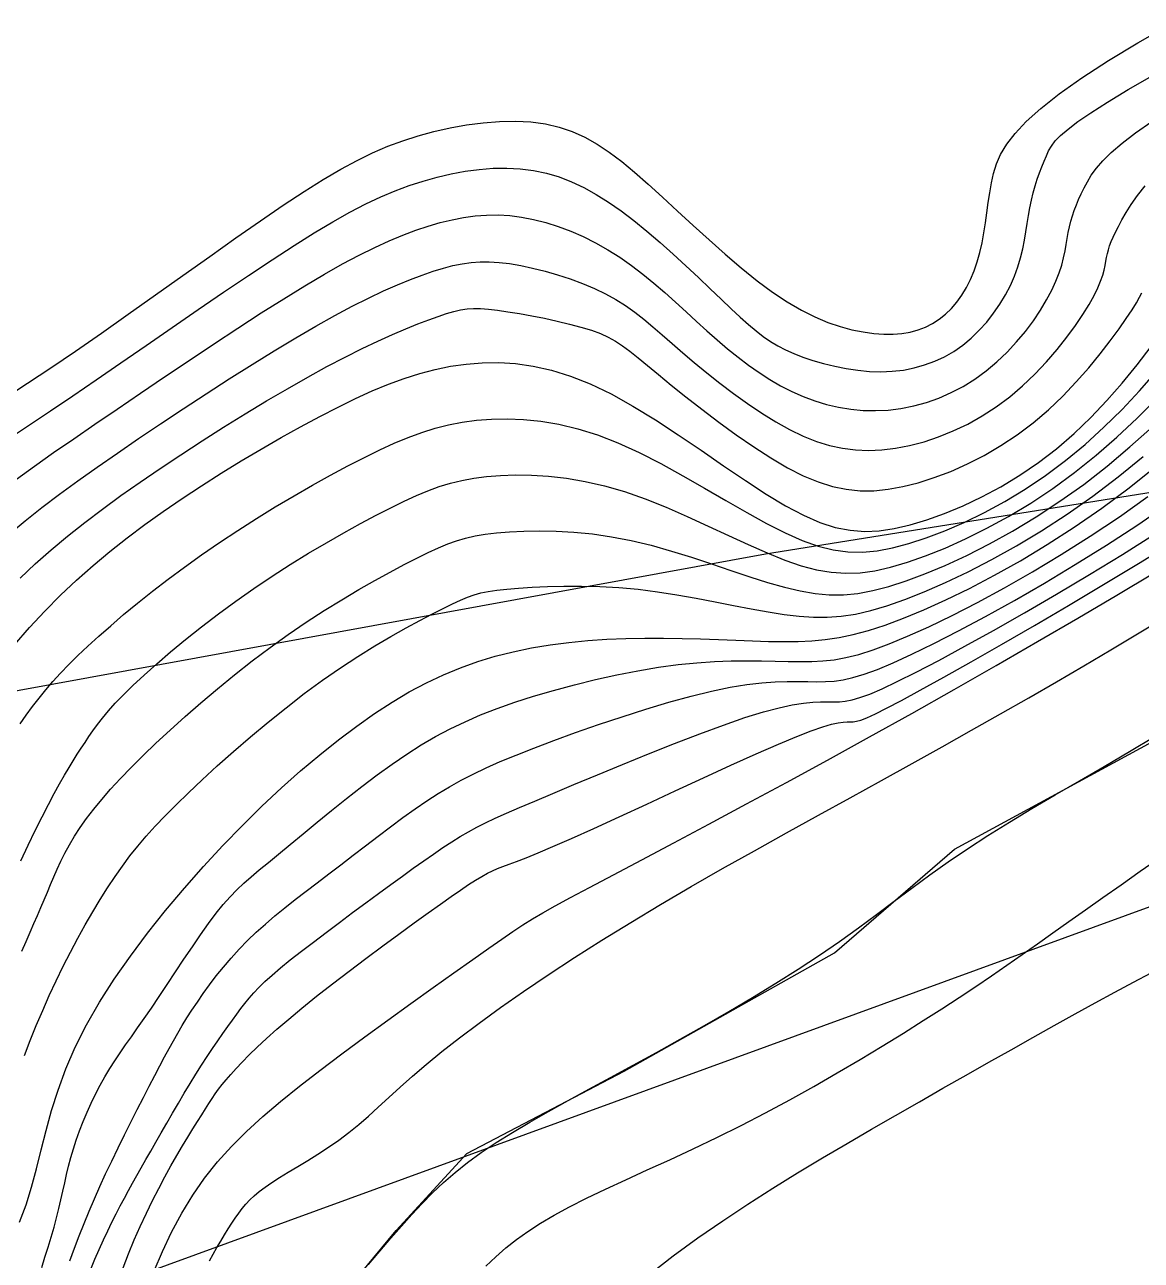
# Model space of a CAD drawing. Header units: metres. Extents: x 241192 to 243928, y 277833 to 281309.
# Drawn here: x 243701.95 to 243729.52, y 281206.99 to 281237.49 of the extents above; entities that cross this region are included whole.
import ezdxf

# ---------------------------------------------------------------- set-up
doc = ezdxf.new("R2010")
doc.units = ezdxf.units.M
for name, color, linetype in [('TERRAIN_BOUNDARY', 6, 'Continuous'), ('TERRAIN_CONTOUR_1M', 3, 'Continuous'), ('TERRAIN_CONTOUR_5M_SUPPLEMENT', 4, 'Continuous')]:
    doc.layers.add(name, color=color, linetype=linetype)

msp = doc.modelspace()

# ---------------------------------------------------------------- linework, layer by layer
at = {"layer": 'TERRAIN_BOUNDARY'}
msp.add_polyline3d([(243803.506, 281210.522, 0), (243786.265, 281220.863, 0), (243786.501, 281227.161, 0), (243776.356, 281228.39, 0), (243766.605, 281227.575, 0), (243762.095, 281225.817, 0), (243752.009, 281225.627, 0), (243745.421, 281222.791, 0), (243737.295, 281221.867, 0), (243730.231, 281226.018, 0), (243720.239, 281224.425, 0), (243694.771, 281219.777, 0), (243676.151, 281213.339, 0), (243667.336, 281210.203, 0), (243634.22, 281202.514, 0), (243606.489, 281195.27, 0), (243594.248, 281193.958, 0), (243583.689, 281188.269, 0), (243579.782, 281189.576, 0), (243568.34, 281189.293, 0), (243546.752, 281188.108, 0), (243534.671, 281185.651, 0)], dxfattribs=at)
at = {"layer": 'TERRAIN_CONTOUR_1M'}
for points in [[(243788.18, 281237.021, 17), (243595.401, 281166.753, 17)], [(243701.576, 281227.286, 1), (243702.065, 281227.616, 1), (243702.584, 281227.965, 1), (243703.133, 281228.334, 1), (243703.713, 281228.727, 1), (243704.321, 281229.143, 1), (243704.95, 281229.577, 1), (243705.589, 281230.018, 1), (243706.229, 281230.459, 1), (243706.86, 281230.891, 1), (243707.472, 281231.305, 1), (243708.056, 281231.693, 1), (243708.601, 281232.047, 1), (243709.1, 281232.358, 1), (243709.558, 281232.63, 1), (243709.98, 281232.866, 1), (243710.374, 281233.07, 1), (243710.745, 281233.245, 1), (243711.099, 281233.395, 1), (243711.445, 281233.523, 1), (243711.787, 281233.635, 1), (243712.132, 281233.731, 1), (243712.478, 281233.813, 1), (243712.825, 281233.877, 1), (243713.17, 281233.923, 1), (243713.514, 281233.95, 1), (243713.853, 281233.955, 1), (243714.187, 281233.937, 1), (243714.513, 281233.895, 1), (243714.832, 281233.827, 1), (243715.145, 281233.734, 1), (243715.453, 281233.615, 1), (243715.758, 281233.472, 1), (243716.063, 281233.304, 1), (243716.369, 281233.112, 1), (243716.679, 281232.896, 1), (243716.994, 281232.656, 1), (243717.315, 281232.395, 1), (243717.639, 281232.117, 1), (243717.961, 281231.829, 1), (243718.277, 281231.538, 1), (243718.584, 281231.25, 1), (243718.875, 281230.973, 1), (243719.148, 281230.714, 1), (243719.398, 281230.477, 1), (243719.621, 281230.27, 1), (243719.823, 281230.09, 1), (243720.011, 281229.933, 1), (243720.189, 281229.796, 1), (243720.365, 281229.676, 1), (243720.545, 281229.568, 1), (243720.735, 281229.47, 1), (243720.941, 281229.379, 1), (243721.168, 281229.29, 1), (243721.415, 281229.206, 1), (243721.677, 281229.13, 1), (243721.951, 281229.062, 1), (243722.233, 281229.006, 1), (243722.52, 281228.963, 1), (243722.809, 281228.936, 1), (243723.094, 281228.927, 1), (243723.374, 281228.938, 1), (243723.647, 281228.969, 1), (243723.913, 281229.021, 1), (243724.172, 281229.093, 1), (243724.421, 281229.185, 1), (243724.662, 281229.297, 1), (243724.893, 281229.43, 1), (243725.113, 281229.584, 1), (243725.323, 281229.758, 1), (243725.521, 281229.949, 1), (243725.706, 281230.154, 1), (243725.876, 281230.371, 1), (243726.031, 281230.596, 1), (243726.17, 281230.826, 1), (243726.291, 281231.058, 1), (243726.393, 281231.289, 1), (243726.477, 281231.517, 1), (243726.543, 281231.74, 1), (243726.596, 281231.958, 1), (243726.639, 281232.172, 1), (243726.675, 281232.381, 1), (243726.706, 281232.584, 1), (243726.738, 281232.782, 1), (243726.772, 281232.975, 1), (243726.811, 281233.161, 1), (243726.855, 281233.341, 1), (243726.903, 281233.515, 1), (243726.955, 281233.681, 1), (243727.009, 281233.838, 1), (243727.065, 281233.988, 1), (243727.121, 281234.128, 1), (243727.178, 281234.258, 1), (243727.235, 281234.38, 1), (243727.305, 281234.499, 1), (243727.399, 281234.623, 1), (243727.531, 281234.76, 1), (243727.714, 281234.916, 1), (243727.959, 281235.1, 1), (243728.281, 281235.32, 1), (243728.691, 281235.581, 1), (243729.198, 281235.89, 1), (243729.79, 281236.235, 1)], [(243701.742, 281226.276, 2), (243702.188, 281226.597, 2), (243702.66, 281226.929, 2), (243703.158, 281227.273, 2), (243703.682, 281227.631, 2), (243704.233, 281228.006, 2), (243704.809, 281228.396, 2), (243705.403, 281228.798, 2), (243706.007, 281229.204, 2), (243706.612, 281229.607, 2), (243707.209, 281230, 2), (243707.79, 281230.377, 2), (243708.346, 281230.729, 2), (243708.87, 281231.051, 2), (243709.353, 281231.336, 2), (243709.798, 281231.587, 2), (243710.21, 281231.806, 2), (243710.593, 281231.995, 2), (243710.95, 281232.159, 2), (243711.286, 281232.299, 2), (243711.605, 281232.418, 2), (243711.912, 281232.521, 2), (243712.21, 281232.608, 2), (243712.501, 281232.68, 2), (243712.787, 281232.735, 2), (243713.071, 281232.774, 2), (243713.353, 281232.795, 2), (243713.637, 281232.798, 2), (243713.925, 281232.781, 2), (243714.217, 281232.745, 2), (243714.515, 281232.687, 2), (243714.819, 281232.61, 2), (243715.125, 281232.513, 2), (243715.434, 281232.396, 2), (243715.741, 281232.262, 2), (243716.047, 281232.109, 2), (243716.348, 281231.94, 2), (243716.643, 281231.754, 2), (243716.931, 281231.552, 2), (243717.212, 281231.337, 2), (243717.487, 281231.113, 2), (243717.756, 281230.881, 2), (243718.021, 281230.644, 2), (243718.282, 281230.406, 2), (243718.541, 281230.17, 2), (243718.797, 281229.937, 2), (243719.053, 281229.712, 2), (243719.308, 281229.495, 2), (243719.564, 281229.288, 2), (243719.822, 281229.092, 2), (243720.083, 281228.907, 2), (243720.347, 281228.736, 2), (243720.616, 281228.579, 2), (243720.89, 281228.438, 2), (243721.171, 281228.314, 2), (243721.457, 281228.207, 2), (243721.749, 281228.119, 2), (243722.047, 281228.049, 2), (243722.348, 281228, 2), (243722.653, 281227.972, 2), (243722.962, 281227.966, 2), (243723.274, 281227.982, 2), (243723.588, 281228.021, 2), (243723.902, 281228.084, 2), (243724.215, 281228.169, 2), (243724.525, 281228.278, 2), (243724.829, 281228.41, 2), (243725.127, 281228.565, 2), (243725.415, 281228.744, 2), (243725.693, 281228.945, 2), (243725.958, 281229.168, 2), (243726.209, 281229.408, 2), (243726.443, 281229.662, 2), (243726.66, 281229.923, 2), (243726.857, 281230.186, 2), (243727.032, 281230.446, 2), (243727.185, 281230.699, 2), (243727.313, 281230.939, 2), (243727.416, 281231.162, 2), (243727.496, 281231.369, 2), (243727.558, 281231.561, 2), (243727.604, 281231.74, 2), (243727.64, 281231.908, 2), (243727.668, 281232.067, 2), (243727.694, 281232.218, 2), (243727.719, 281232.362, 2), (243727.749, 281232.503, 2), (243727.783, 281232.64, 2), (243727.823, 281232.775, 2), (243727.868, 281232.91, 2), (243727.919, 281233.045, 2), (243727.976, 281233.182, 2), (243728.04, 281233.322, 2), (243728.111, 281233.467, 2), (243728.191, 281233.617, 2), (243728.289, 281233.777, 2), (243728.413, 281233.949, 2), (243728.575, 281234.136, 2), (243728.782, 281234.342, 2), (243729.047, 281234.569, 2), (243729.377, 281234.822, 2), (243729.784, 281235.103, 2)], [(243701.566, 281224.92, 3), (243701.959, 281225.247, 3), (243702.372, 281225.574, 3), (243702.807, 281225.903, 3), (243703.262, 281226.235, 3), (243703.739, 281226.574, 3), (243704.239, 281226.92, 3), (243704.761, 281227.276, 3), (243705.304, 281227.641, 3), (243705.864, 281228.012, 3), (243706.431, 281228.383, 3), (243707, 281228.749, 3), (243707.563, 281229.105, 3), (243708.112, 281229.444, 3), (243708.64, 281229.762, 3), (243709.14, 281230.053, 3), (243709.606, 281230.313, 3), (243710.039, 281230.543, 3), (243710.44, 281230.745, 3), (243710.812, 281230.92, 3), (243711.155, 281231.072, 3), (243711.473, 281231.203, 3), (243711.766, 281231.313, 3), (243712.037, 281231.407, 3), (243712.288, 281231.484, 3), (243712.523, 281231.547, 3), (243712.749, 281231.594, 3), (243712.971, 281231.625, 3), (243713.193, 281231.641, 3), (243713.422, 281231.641, 3), (243713.662, 281231.626, 3), (243713.92, 281231.595, 3), (243714.198, 281231.548, 3), (243714.492, 281231.486, 3), (243714.798, 281231.41, 3), (243715.109, 281231.321, 3), (243715.419, 281231.22, 3), (243715.724, 281231.107, 3), (243716.017, 281230.984, 3), (243716.293, 281230.851, 3), (243716.548, 281230.71, 3), (243716.786, 281230.558, 3), (243717.013, 281230.397, 3), (243717.235, 281230.223, 3), (243717.459, 281230.038, 3), (243717.689, 281229.839, 3), (243717.934, 281229.626, 3), (243718.197, 281229.397, 3), (243718.485, 281229.154, 3), (243718.793, 281228.901, 3), (243719.118, 281228.643, 3), (243719.455, 281228.388, 3), (243719.801, 281228.139, 3), (243720.149, 281227.904, 3), (243720.497, 281227.689, 3), (243720.839, 281227.498, 3), (243721.173, 281227.338, 3), (243721.5, 281227.208, 3), (243721.822, 281227.108, 3), (243722.142, 281227.037, 3), (243722.463, 281226.995, 3), (243722.786, 281226.981, 3), (243723.116, 281226.995, 3), (243723.454, 281227.036, 3), (243723.802, 281227.104, 3), (243724.157, 281227.198, 3), (243724.517, 281227.318, 3), (243724.878, 281227.464, 3), (243725.238, 281227.636, 3), (243725.592, 281227.834, 3), (243725.938, 281228.057, 3), (243726.273, 281228.305, 3), (243726.593, 281228.577, 3), (243726.896, 281228.868, 3), (243727.18, 281229.169, 3), (243727.443, 281229.474, 3), (243727.682, 281229.776, 3), (243727.895, 281230.067, 3), (243728.079, 281230.341, 3), (243728.233, 281230.589, 3), (243728.356, 281230.808, 3), (243728.449, 281230.998, 3), (243728.519, 281231.164, 3), (243728.57, 281231.309, 3), (243728.605, 281231.436, 3), (243728.631, 281231.55, 3), (243728.65, 281231.653, 3), (243728.667, 281231.75, 3), (243728.687, 281231.844, 3), (243728.711, 281231.938, 3), (243728.742, 281232.035, 3), (243728.78, 281232.139, 3), (243728.828, 281232.251, 3), (243728.887, 281232.376, 3), (243728.959, 281232.516, 3), (243729.045, 281232.675, 3), (243729.147, 281232.855, 3), (243729.272, 281233.055, 3), (243729.427, 281233.274, 3), (243729.618, 281233.512, 3)], [(243701.834, 281223.83, 4), (243702.209, 281224.182, 4), (243702.6, 281224.527, 4), (243703.007, 281224.867, 4), (243703.429, 281225.202, 4), (243703.869, 281225.535, 4), (243704.326, 281225.868, 4), (243704.801, 281226.202, 4), (243705.295, 281226.538, 4), (243705.806, 281226.878, 4), (243706.33, 281227.219, 4), (243706.861, 281227.556, 4), (243707.393, 281227.886, 4), (243707.92, 281228.205, 4), (243708.436, 281228.508, 4), (243708.936, 281228.793, 4), (243709.412, 281229.054, 4), (243709.861, 281229.289, 4), (243710.281, 281229.498, 4), (243710.671, 281229.683, 4), (243711.031, 281229.845, 4), (243711.361, 281229.986, 4), (243711.659, 281230.106, 4), (243711.926, 281230.208, 4), (243712.161, 281230.293, 4), (243712.365, 281230.361, 4), (243712.546, 281230.414, 4), (243712.712, 281230.452, 4), (243712.871, 281230.476, 4), (243713.033, 281230.487, 4), (243713.207, 281230.485, 4), (243713.4, 281230.47, 4), (243713.623, 281230.445, 4), (243713.88, 281230.408, 4), (243714.166, 281230.362, 4), (243714.47, 281230.308, 4), (243714.784, 281230.246, 4), (243715.097, 281230.178, 4), (243715.401, 281230.105, 4), (243715.686, 281230.028, 4), (243715.943, 281229.949, 4), (243716.164, 281229.867, 4), (243716.359, 281229.779, 4), (243716.539, 281229.681, 4), (243716.714, 281229.566, 4), (243716.896, 281229.431, 4), (243717.096, 281229.271, 4), (243717.326, 281229.082, 4), (243717.597, 281228.857, 4), (243717.916, 281228.596, 4), (243718.278, 281228.307, 4), (243718.672, 281227.999, 4), (243719.089, 281227.683, 4), (243719.518, 281227.371, 4), (243719.951, 281227.072, 4), (243720.378, 281226.798, 4), (243720.788, 281226.558, 4), (243721.175, 281226.361, 4), (243721.542, 281226.208, 4), (243721.894, 281226.096, 4), (243722.237, 281226.024, 4), (243722.577, 281225.989, 4), (243722.919, 281225.99, 4), (243723.27, 281226.025, 4), (243723.634, 281226.091, 4), (243724.015, 281226.187, 4), (243724.412, 281226.312, 4), (243724.819, 281226.466, 4), (243725.232, 281226.65, 4), (243725.646, 281226.861, 4), (243726.057, 281227.102, 4), (243726.461, 281227.37, 4), (243726.852, 281227.665, 4), (243727.228, 281227.987, 4), (243727.584, 281228.327, 4), (243727.918, 281228.677, 4), (243728.226, 281229.026, 4), (243728.507, 281229.366, 4), (243728.757, 281229.688, 4), (243728.973, 281229.982, 4), (243729.153, 281230.239, 4), (243729.295, 281230.454, 4), (243729.403, 281230.628, 4), (243729.481, 281230.767, 4), (243729.535, 281230.878, 4)], [(243701.834, 281220.236, 6), (243701.985, 281220.45, 6), (243702.141, 281220.66, 6), (243702.302, 281220.866, 6), (243702.469, 281221.071, 6), (243702.646, 281221.276, 6), (243702.835, 281221.484, 6), (243703.04, 281221.697, 6), (243703.263, 281221.919, 6), (243703.508, 281222.151, 6), (243703.776, 281222.397, 6), (243704.071, 281222.657, 6), (243704.391, 281222.93, 6), (243704.735, 281223.214, 6), (243705.102, 281223.506, 6), (243705.488, 281223.804, 6), (243705.894, 281224.106, 6), (243706.317, 281224.41, 6), (243706.756, 281224.712, 6), (243707.208, 281225.011, 6), (243707.67, 281225.305, 6), (243708.135, 281225.59, 6), (243708.599, 281225.865, 6), (243709.056, 281226.127, 6), (243709.501, 281226.373, 6), (243709.93, 281226.602, 6), (243710.336, 281226.81, 6), (243710.717, 281226.997, 6), (243711.076, 281227.161, 6), (243711.42, 281227.304, 6), (243711.753, 281227.427, 6), (243712.082, 281227.53, 6), (243712.413, 281227.614, 6), (243712.751, 281227.679, 6), (243713.102, 281227.727, 6), (243713.472, 281227.757, 6), (243713.86, 281227.766, 6), (243714.268, 281227.751, 6), (243714.694, 281227.707, 6), (243715.14, 281227.632, 6), (243715.606, 281227.52, 6), (243716.091, 281227.369, 6), (243716.596, 281227.174, 6), (243717.12, 281226.934, 6), (243717.656, 281226.659, 6), (243718.198, 281226.361, 6), (243718.737, 281226.052, 6), (243719.267, 281225.744, 6), (243719.781, 281225.449, 6), (243720.27, 281225.18, 6), (243720.729, 281224.947, 6), (243721.151, 281224.762, 6), (243721.545, 281224.623, 6), (243721.917, 281224.531, 6), (243722.278, 281224.482, 6), (243722.636, 281224.475, 6), (243722.999, 281224.507, 6), (243723.378, 281224.578, 6), (243723.78, 281224.684, 6), (243724.213, 281224.825, 6), (243724.672, 281225, 6), (243725.152, 281225.208, 6), (243725.647, 281225.449, 6), (243726.151, 281225.722, 6), (243726.657, 281226.027, 6), (243727.16, 281226.365, 6), (243727.655, 281226.733, 6), (243728.135, 281227.131, 6), (243728.599, 281227.555, 6), (243729.047, 281227.998, 6), (243729.478, 281228.455, 6), (243729.892, 281228.921, 6)], [(243701.851, 281216.856, 7), (243702.033, 281217.24, 7), (243702.21, 281217.602, 7), (243702.377, 281217.937, 7), (243702.534, 281218.242, 7), (243702.677, 281218.512, 7), (243702.808, 281218.751, 7), (243702.929, 281218.964, 7), (243703.042, 281219.153, 7), (243703.147, 281219.325, 7), (243703.247, 281219.483, 7), (243703.344, 281219.632, 7), (243703.439, 281219.776, 7), (243703.534, 281219.919, 7), (243703.634, 281220.064, 7), (243703.744, 281220.216, 7), (243703.869, 281220.378, 7), (243704.014, 281220.552, 7), (243704.185, 281220.741, 7), (243704.386, 281220.95, 7), (243704.622, 281221.182, 7), (243704.897, 281221.438, 7), (243705.208, 281221.715, 7), (243705.551, 281222.01, 7), (243705.923, 281222.316, 7), (243706.318, 281222.631, 7), (243706.733, 281222.948, 7), (243707.164, 281223.265, 7), (243707.606, 281223.576, 7), (243708.056, 281223.878, 7), (243708.507, 281224.168, 7), (243708.957, 281224.444, 7), (243709.398, 281224.706, 7), (243709.827, 281224.95, 7), (243710.238, 281225.177, 7), (243710.626, 281225.383, 7), (243710.986, 281225.568, 7), (243711.315, 281225.73, 7), (243711.62, 281225.87, 7), (243711.907, 281225.99, 7), (243712.184, 281226.092, 7), (243712.46, 281226.175, 7), (243712.741, 281226.243, 7), (243713.036, 281226.297, 7), (243713.352, 281226.337, 7), (243713.696, 281226.366, 7), (243714.067, 281226.38, 7), (243714.464, 281226.375, 7), (243714.884, 281226.35, 7), (243715.326, 281226.3, 7), (243715.787, 281226.221, 7), (243716.267, 281226.112, 7), (243716.763, 281225.968, 7), (243717.272, 281225.788, 7), (243717.789, 281225.58, 7), (243718.308, 281225.354, 7), (243718.823, 281225.118, 7), (243719.328, 281224.883, 7), (243719.817, 281224.658, 7), (243720.283, 281224.453, 7), (243720.72, 281224.277, 7), (243721.125, 281224.138, 7), (243721.505, 281224.038, 7), (243721.868, 281223.976, 7), (243722.223, 281223.952, 7), (243722.579, 281223.965, 7), (243722.946, 281224.015, 7), (243723.332, 281224.101, 7), (243723.747, 281224.223, 7), (243724.197, 281224.381, 7), (243724.678, 281224.573, 7), (243725.184, 281224.801, 7), (243725.709, 281225.062, 7), (243726.247, 281225.357, 7), (243726.792, 281225.685, 7), (243727.337, 281226.046, 7), (243727.877, 281226.44, 7), (243728.406, 281226.864, 7), (243728.922, 281227.314, 7), (243729.422, 281227.782, 7), (243729.904, 281228.263, 7)], [(243701.878, 281214.619, 8), (243701.984, 281214.864, 8), (243702.084, 281215.091, 8), (243702.177, 281215.305, 8), (243702.265, 281215.507, 8), (243702.349, 281215.701, 8), (243702.431, 281215.89, 8), (243702.51, 281216.077, 8), (243702.589, 281216.265, 8), (243702.669, 281216.455, 8), (243702.753, 281216.648, 8), (243702.843, 281216.844, 8), (243702.942, 281217.044, 8), (243703.052, 281217.249, 8), (243703.176, 281217.459, 8), (243703.316, 281217.675, 8), (243703.473, 281217.899, 8), (243703.651, 281218.13, 8), (243703.849, 281218.371, 8), (243704.068, 281218.622, 8), (243704.311, 281218.885, 8), (243704.579, 281219.161, 8), (243704.871, 281219.451, 8), (243705.19, 281219.757, 8), (243705.537, 281220.078, 8), (243705.907, 281220.412, 8), (243706.299, 281220.754, 8), (243706.708, 281221.101, 8), (243707.132, 281221.447, 8), (243707.566, 281221.789, 8), (243708.008, 281222.122, 8), (243708.454, 281222.442, 8), (243708.901, 281222.746, 8), (243709.343, 281223.033, 8), (243709.777, 281223.3, 8), (243710.196, 281223.548, 8), (243710.596, 281223.776, 8), (243710.973, 281223.982, 8), (243711.321, 281224.166, 8), (243711.635, 281224.327, 8), (243711.914, 281224.464, 8), (243712.163, 281224.58, 8), (243712.394, 281224.677, 8), (243712.615, 281224.756, 8), (243712.837, 281224.821, 8), (243713.069, 281224.873, 8), (243713.321, 281224.914, 8), (243713.602, 281224.948, 8), (243713.92, 281224.975, 8), (243714.274, 281224.993, 8), (243714.66, 281225, 8), (243715.074, 281224.992, 8), (243715.511, 281224.968, 8), (243715.969, 281224.923, 8), (243716.442, 281224.855, 8), (243716.929, 281224.762, 8), (243717.423, 281224.643, 8), (243717.922, 281224.501, 8), (243718.419, 281224.346, 8), (243718.909, 281224.184, 8), (243719.389, 281224.021, 8), (243719.852, 281223.866, 8), (243720.295, 281223.726, 8), (243720.711, 281223.606, 8), (243721.099, 281223.515, 8), (243721.465, 281223.453, 8), (243721.818, 281223.422, 8), (243722.168, 281223.422, 8), (243722.523, 281223.456, 8), (243722.893, 281223.523, 8), (243723.287, 281223.625, 8), (243723.714, 281223.762, 8), (243724.181, 281223.936, 8), (243724.683, 281224.147, 8), (243725.216, 281224.393, 8), (243725.771, 281224.675, 8), (243726.344, 281224.992, 8), (243726.927, 281225.343, 8), (243727.514, 281225.728, 8), (243728.1, 281226.147, 8), (243728.678, 281226.597, 8), (243729.244, 281227.073, 8), (243729.796, 281227.567, 8)], [(243701.941, 281212.047, 9), (243702.083, 281212.414, 9), (243702.233, 281212.784, 9), (243702.392, 281213.156, 9), (243702.556, 281213.526, 9), (243702.726, 281213.891, 9), (243702.901, 281214.25, 9), (243703.079, 281214.601, 9), (243703.26, 281214.942, 9), (243703.443, 281215.273, 9), (243703.627, 281215.591, 9), (243703.812, 281215.897, 9), (243703.996, 281216.188, 9), (243704.179, 281216.464, 9), (243704.362, 281216.724, 9), (243704.547, 281216.973, 9), (243704.74, 281217.216, 9), (243704.946, 281217.459, 9), (243705.169, 281217.706, 9), (243705.415, 281217.964, 9), (243705.688, 281218.238, 9), (243705.993, 281218.533, 9), (243706.333, 281218.854, 9), (243706.705, 281219.194, 9), (243707.103, 281219.549, 9), (243707.522, 281219.911, 9), (243707.957, 281220.274, 9), (243708.402, 281220.633, 9), (243708.852, 281220.981, 9), (243709.301, 281221.31, 9), (243709.744, 281221.617, 9), (243710.177, 281221.899, 9), (243710.595, 281222.158, 9), (243710.992, 281222.392, 9), (243711.365, 281222.602, 9), (243711.707, 281222.788, 9), (243712.015, 281222.949, 9), (243712.284, 281223.086, 9), (243712.512, 281223.199, 9), (243712.707, 281223.29, 9), (243712.881, 281223.363, 9), (243713.046, 281223.421, 9), (243713.214, 281223.466, 9), (243713.397, 281223.502, 9), (243713.605, 281223.532, 9), (243713.852, 281223.558, 9), (243714.145, 281223.584, 9), (243714.482, 281223.606, 9), (243714.856, 281223.624, 9), (243715.263, 281223.635, 9), (243715.696, 281223.635, 9), (243716.15, 281223.624, 9), (243716.618, 281223.599, 9), (243717.095, 281223.557, 9), (243717.575, 281223.497, 9), (243718.054, 281223.422, 9), (243718.529, 281223.338, 9), (243718.996, 281223.249, 9), (243719.45, 281223.16, 9), (243719.888, 281223.075, 9), (243720.307, 281222.998, 9), (243720.702, 281222.936, 9), (243721.073, 281222.892, 9), (243721.425, 281222.868, 9), (243721.768, 281222.867, 9), (243722.113, 281222.893, 9), (243722.467, 281222.946, 9), (243722.84, 281223.031, 9), (243723.242, 281223.148, 9), (243723.681, 281223.301, 9), (243724.165, 281223.492, 9), (243724.689, 281223.721, 9), (243725.247, 281223.986, 9), (243725.833, 281224.288, 9), (243726.44, 281224.627, 9), (243727.062, 281225.001, 9), (243727.691, 281225.41, 9), (243728.323, 281225.854, 9), (243728.949, 281226.331, 9), (243729.567, 281226.833, 9)], [(243702.369, 281206.818, 11), (243702.449, 281207.065, 11), (243702.527, 281207.314, 11), (243702.602, 281207.562, 11), (243702.672, 281207.806, 11), (243702.735, 281208.042, 11), (243702.792, 281208.269, 11), (243702.842, 281208.487, 11), (243702.889, 281208.698, 11), (243702.935, 281208.906, 11), (243702.981, 281209.111, 11), (243703.031, 281209.318, 11), (243703.086, 281209.527, 11), (243703.149, 281209.741, 11), (243703.221, 281209.961, 11), (243703.302, 281210.187, 11), (243703.392, 281210.415, 11), (243703.488, 281210.645, 11), (243703.591, 281210.872, 11), (243703.699, 281211.096, 11), (243703.812, 281211.314, 11), (243703.929, 281211.523, 11), (243704.049, 281211.723, 11), (243704.173, 281211.917, 11), (243704.302, 281212.11, 11), (243704.439, 281212.307, 11), (243704.583, 281212.511, 11), (243704.737, 281212.728, 11), (243704.901, 281212.963, 11), (243705.078, 281213.219, 11), (243705.267, 281213.5, 11), (243705.466, 281213.799, 11), (243705.671, 281214.109, 11), (243705.88, 281214.423, 11), (243706.088, 281214.733, 11), (243706.293, 281215.03, 11), (243706.49, 281215.308, 11), (243706.678, 281215.558, 11), (243706.853, 281215.775, 11), (243707.021, 281215.966, 11), (243707.187, 281216.138, 11), (243707.358, 281216.3, 11), (243707.541, 281216.461, 11), (243707.741, 281216.63, 11), (243707.965, 281216.813, 11), (243708.218, 281217.021, 11), (243708.506, 281217.259, 11), (243708.824, 281217.522, 11), (243709.167, 281217.804, 11), (243709.527, 281218.097, 11), (243709.899, 281218.394, 11), (243710.277, 281218.689, 11), (243710.654, 281218.974, 11), (243711.026, 281219.242, 11), (243711.387, 281219.488, 11), (243711.741, 281219.713, 11), (243712.095, 281219.92, 11), (243712.453, 281220.11, 11), (243712.822, 281220.287, 11), (243713.207, 281220.454, 11), (243713.615, 281220.613, 11), (243714.05, 281220.766, 11), (243714.517, 281220.916, 11), (243715.01, 281221.061, 11), (243715.522, 281221.198, 11), (243716.044, 281221.326, 11), (243716.569, 281221.442, 11), (243717.089, 281221.544, 11), (243717.598, 281221.63, 11), (243718.086, 281221.697, 11), (243718.548, 281221.743, 11), (243718.984, 281221.773, 11), (243719.394, 281221.788, 11), (243719.78, 281221.792, 11), (243720.143, 281221.789, 11), (243720.484, 281221.782, 11), (243720.804, 281221.775, 11), (243721.104, 281221.77, 11), (243721.386, 281221.773, 11), (243721.661, 281221.787, 11), (243721.939, 281221.817, 11), (243722.23, 281221.869, 11), (243722.547, 281221.948, 11), (243722.899, 281222.059, 11), (243723.297, 281222.207, 11), (243723.753, 281222.397, 11), (243724.273, 281222.632, 11), (243724.851, 281222.912, 11), (243725.478, 281223.233, 11), (243726.142, 281223.592, 11), (243726.835, 281223.986, 11), (243727.545, 281224.412, 11), (243728.264, 281224.867, 11), (243728.981, 281225.348, 11), (243729.686, 281225.85, 11)], [(243703.064, 281206.98, 12), (243703.179, 281207.292, 12), (243703.296, 281207.598, 12), (243703.416, 281207.902, 12), (243703.54, 281208.204, 12), (243703.669, 281208.507, 12), (243703.804, 281208.814, 12), (243703.947, 281209.125, 12), (243704.096, 281209.443, 12), (243704.252, 281209.765, 12), (243704.41, 281210.086, 12), (243704.569, 281210.403, 12), (243704.726, 281210.712, 12), (243704.879, 281211.009, 12), (243705.025, 281211.29, 12), (243705.162, 281211.552, 12), (243705.287, 281211.792, 12), (243705.404, 281212.013, 12), (243705.515, 281212.218, 12), (243705.622, 281212.413, 12), (243705.73, 281212.601, 12), (243705.839, 281212.787, 12), (243705.955, 281212.974, 12), (243706.078, 281213.167, 12), (243706.212, 281213.368, 12), (243706.357, 281213.577, 12), (243706.513, 281213.793, 12), (243706.68, 281214.011, 12), (243706.856, 281214.232, 12), (243707.043, 281214.452, 12), (243707.241, 281214.67, 12), (243707.448, 281214.883, 12), (243707.664, 281215.09, 12), (243707.891, 281215.293, 12), (243708.127, 281215.493, 12), (243708.373, 281215.693, 12), (243708.629, 281215.895, 12), (243708.895, 281216.1, 12), (243709.171, 281216.311, 12), (243709.457, 281216.529, 12), (243709.753, 281216.757, 12), (243710.056, 281216.99, 12), (243710.364, 281217.227, 12), (243710.674, 281217.463, 12), (243710.983, 281217.695, 12), (243711.289, 281217.919, 12), (243711.589, 281218.133, 12), (243711.88, 281218.332, 12), (243712.161, 281218.514, 12), (243712.439, 281218.683, 12), (243712.723, 281218.842, 12), (243713.021, 281218.996, 12), (243713.342, 281219.148, 12), (243713.693, 281219.303, 12), (243714.085, 281219.464, 12), (243714.525, 281219.637, 12), (243715.018, 281219.822, 12), (243715.554, 281220.017, 12), (243716.119, 281220.215, 12), (243716.701, 281220.409, 12), (243717.284, 281220.596, 12), (243717.856, 281220.767, 12), (243718.403, 281220.918, 12), (243718.911, 281221.042, 12), (243719.37, 281221.136, 12), (243719.781, 281221.202, 12), (243720.149, 281221.245, 12), (243720.479, 281221.269, 12), (243720.775, 281221.28, 12), (243721.044, 281221.281, 12), (243721.288, 281221.278, 12), (243721.514, 281221.275, 12), (243721.726, 281221.277, 12), (243721.937, 281221.291, 12), (243722.159, 281221.321, 12), (243722.403, 281221.375, 12), (243722.683, 281221.459, 12), (243723.01, 281221.579, 12), (243723.398, 281221.742, 12), (243723.857, 281221.953, 12), (243724.397, 281222.217, 12), (243725.008, 281222.53, 12), (243725.676, 281222.887, 12), (243726.389, 281223.282, 12), (243727.133, 281223.71, 12), (243727.894, 281224.165, 12), (243728.66, 281224.642, 12), (243729.416, 281225.134, 12), (243730.15, 281225.637, 12)], [(243703.58, 281206.77, 13), (243703.682, 281207.02, 13), (243703.786, 281207.262, 13), (243703.891, 281207.496, 13), (243703.997, 281207.72, 13), (243704.102, 281207.935, 13), (243704.206, 281208.141, 13), (243704.308, 281208.337, 13), (243704.409, 281208.527, 13), (243704.51, 281208.713, 13), (243704.613, 281208.898, 13), (243704.718, 281209.085, 13), (243704.827, 281209.277, 13), (243704.941, 281209.476, 13), (243705.06, 281209.686, 13), (243705.187, 281209.909, 13), (243705.32, 281210.141, 13), (243705.458, 281210.381, 13), (243705.599, 281210.625, 13), (243705.743, 281210.871, 13), (243705.888, 281211.115, 13), (243706.032, 281211.355, 13), (243706.176, 281211.587, 13), (243706.317, 281211.81, 13), (243706.455, 281212.021, 13), (243706.589, 281212.222, 13), (243706.719, 281212.413, 13), (243706.844, 281212.593, 13), (243706.964, 281212.762, 13), (243707.078, 281212.92, 13), (243707.185, 281213.067, 13), (243707.286, 281213.205, 13), (243707.386, 281213.335, 13), (243707.49, 281213.463, 13), (243707.603, 281213.592, 13), (243707.732, 281213.727, 13), (243707.881, 281213.872, 13), (243708.056, 281214.031, 13), (243708.264, 281214.208, 13), (243708.507, 281214.405, 13), (243708.78, 281214.62, 13), (243709.078, 281214.849, 13), (243709.392, 281215.087, 13), (243709.718, 281215.33, 13), (243710.046, 281215.574, 13), (243710.372, 281215.814, 13), (243710.688, 281216.046, 13), (243710.989, 281216.266, 13), (243711.274, 281216.474, 13), (243711.545, 281216.669, 13), (243711.801, 281216.852, 13), (243712.045, 281217.021, 13), (243712.276, 281217.178, 13), (243712.496, 281217.322, 13), (243712.706, 281217.453, 13), (243712.908, 281217.571, 13), (243713.112, 281217.682, 13), (243713.329, 281217.791, 13), (243713.569, 281217.904, 13), (243713.845, 281218.027, 13), (243714.166, 281218.167, 13), (243714.545, 281218.327, 13), (243714.992, 281218.515, 13), (243715.513, 281218.734, 13), (243716.094, 281218.977, 13), (243716.715, 281219.233, 13), (243717.356, 281219.494, 13), (243717.999, 281219.749, 13), (243718.623, 281219.99, 13), (243719.208, 281220.206, 13), (243719.736, 281220.388, 13), (243720.191, 281220.528, 13), (243720.578, 281220.631, 13), (243720.903, 281220.702, 13), (243721.177, 281220.746, 13), (243721.408, 281220.77, 13), (243721.603, 281220.78, 13), (243721.772, 281220.781, 13), (243721.924, 281220.78, 13), (243722.066, 281220.782, 13), (243722.214, 281220.794, 13), (243722.379, 281220.825, 13), (243722.576, 281220.881, 13), (243722.819, 281220.97, 13), (243723.122, 281221.1, 13), (243723.498, 281221.277, 13), (243723.962, 281221.509, 13), (243724.521, 281221.801, 13), (243725.164, 281222.148, 13), (243725.875, 281222.541, 13), (243726.636, 281222.973, 13), (243727.431, 281223.435, 13), (243728.243, 281223.919, 13), (243729.055, 281224.417, 13), (243729.851, 281224.921, 13)], [(243704.377, 281206.803, 14), (243704.512, 281207.151, 14), (243704.655, 281207.493, 14), (243704.802, 281207.828, 14), (243704.953, 281208.153, 14), (243705.106, 281208.467, 14), (243705.259, 281208.768, 14), (243705.411, 281209.054, 14), (243705.56, 281209.324, 14), (243705.705, 281209.577, 14), (243705.844, 281209.814, 14), (243705.976, 281210.034, 14), (243706.101, 281210.236, 14), (243706.215, 281210.42, 14), (243706.32, 281210.585, 14), (243706.412, 281210.732, 14), (243706.497, 281210.864, 14), (243706.577, 281210.986, 14), (243706.655, 281211.101, 14), (243706.737, 281211.214, 14), (243706.825, 281211.329, 14), (243706.924, 281211.449, 14), (243707.037, 281211.58, 14), (243707.167, 281211.726, 14), (243707.318, 281211.886, 14), (243707.491, 281212.062, 14), (243707.691, 281212.256, 14), (243707.918, 281212.468, 14), (243708.176, 281212.698, 14), (243708.467, 281212.948, 14), (243708.794, 281213.219, 14), (243709.157, 281213.51, 14), (243709.549, 281213.816, 14), (243709.958, 281214.129, 14), (243710.375, 281214.443, 14), (243710.789, 281214.751, 14), (243711.19, 281215.046, 14), (243711.568, 281215.322, 14), (243711.912, 281215.571, 14), (243712.215, 281215.787, 14), (243712.478, 281215.974, 14), (243712.707, 281216.132, 14), (243712.906, 281216.266, 14), (243713.081, 281216.377, 14), (243713.235, 281216.47, 14), (243713.374, 281216.546, 14), (243713.502, 281216.609, 14), (243713.626, 281216.662, 14), (243713.757, 281216.713, 14), (243713.909, 281216.769, 14), (243714.096, 281216.838, 14), (243714.33, 281216.928, 14), (243714.625, 281217.047, 14), (243714.994, 281217.203, 14), (243715.452, 281217.403, 14), (243716.003, 281217.652, 14), (243716.631, 281217.94, 14), (243717.309, 281218.253, 14), (243718.011, 281218.579, 14), (243718.713, 281218.903, 14), (243719.389, 281219.213, 14), (243720.014, 281219.494, 14), (243720.561, 281219.733, 14), (243721.013, 281219.921, 14), (243721.374, 281220.06, 14), (243721.658, 281220.159, 14), (243721.876, 281220.223, 14), (243722.04, 281220.261, 14), (243722.163, 281220.279, 14), (243722.257, 281220.285, 14), (243722.334, 281220.285, 14), (243722.406, 281220.286, 14), (243722.49, 281220.298, 14), (243722.599, 281220.329, 14), (243722.749, 281220.387, 14), (243722.956, 281220.481, 14), (243723.234, 281220.62, 14), (243723.599, 281220.812, 14), (243724.066, 281221.065, 14), (243724.645, 281221.386, 14), (243725.321, 281221.766, 14), (243726.073, 281222.195, 14), (243726.883, 281222.663, 14), (243727.729, 281223.159, 14), (243728.592, 281223.672, 14), (243729.451, 281224.191, 14), (243730.286, 281224.707, 14)], [(243706.511, 281206.978, 16), (243706.603, 281207.143, 16), (243706.696, 281207.306, 16), (243706.789, 281207.464, 16), (243706.881, 281207.618, 16), (243706.973, 281207.765, 16), (243707.062, 281207.905, 16), (243707.149, 281208.035, 16), (243707.233, 281208.157, 16), (243707.318, 281208.27, 16), (243707.408, 281208.378, 16), (243707.505, 281208.483, 16), (243707.614, 281208.586, 16), (243707.739, 281208.691, 16), (243707.883, 281208.8, 16), (243708.05, 281208.915, 16), (243708.243, 281209.038, 16), (243708.458, 281209.169, 16), (243708.691, 281209.309, 16), (243708.936, 281209.457, 16), (243709.19, 281209.615, 16), (243709.447, 281209.782, 16), (243709.703, 281209.959, 16), (243709.954, 281210.145, 16), (243710.196, 281210.341, 16), (243710.436, 281210.549, 16), (243710.681, 281210.771, 16), (243710.939, 281211.008, 16), (243711.217, 281211.262, 16), (243711.523, 281211.535, 16), (243711.865, 281211.829, 16), (243712.25, 281212.146, 16), (243712.686, 281212.486, 16), (243713.169, 281212.848, 16), (243713.697, 281213.23, 16), (243714.268, 281213.628, 16), (243714.878, 281214.04, 16), (243715.525, 281214.463, 16), (243716.204, 281214.895, 16), (243716.914, 281215.333, 16), (243717.65, 281215.774, 16), (243718.409, 281216.216, 16), (243719.183, 281216.66, 16), (243719.968, 281217.102, 16), (243720.759, 281217.543, 16), (243721.549, 281217.98, 16), (243722.333, 281218.412, 16), (243723.106, 281218.838, 16), (243723.864, 281219.257, 16), (243724.605, 281219.669, 16), (243725.332, 281220.076, 16), (243726.044, 281220.478, 16), (243726.744, 281220.876, 16), (243727.431, 281221.272, 16), (243728.108, 281221.667, 16), (243728.774, 281222.06, 16), (243729.431, 281222.454, 16), (243730.086, 281222.848, 16)], [(243663.32, 281184.538, 17), (243667.848, 281186.582, 17), (243676.478, 281191.062, 17), (243683.314, 281194.537, 17), (243689.978, 281197.621, 17), (243693.046, 281198.163, 17), (243696.114, 281197.871, 17), (243701.447, 281196.765, 17), (243704.244, 281195.284, 17), (243704.828, 281196.285, 17), (243705.602, 281199.69, 17), (243706.858, 281201.803, 17), (243708.601, 281204.68, 17), (243711.12, 281207.728, 17), (243712.863, 281209.632, 17), (243716.755, 281211.658, 17), (243721.95, 281214.584, 17), (243724.909, 281217.137, 17), (243729.789, 281219.787, 17)], [(243710.438, 281206.886, 17), (243710.719, 281207.219, 17), (243710.991, 281207.537, 17), (243711.252, 281207.838, 17), (243711.507, 281208.124, 17), (243711.761, 281208.397, 17), (243712.02, 281208.659, 17), (243712.29, 281208.913, 17), (243712.576, 281209.162, 17), (243712.885, 281209.408, 17), (243713.221, 281209.653, 17), (243713.59, 281209.899, 17), (243713.991, 281210.15, 17), (243714.421, 281210.405, 17), (243714.881, 281210.667, 17), (243715.367, 281210.936, 17), (243715.879, 281211.215, 17), (243716.415, 281211.506, 17), (243716.972, 281211.808, 17), (243717.549, 281212.124, 17), (243718.139, 281212.452, 17), (243718.736, 281212.789, 17), (243719.333, 281213.132, 17), (243719.922, 281213.48, 17), (243720.497, 281213.829, 17), (243721.051, 281214.177, 17), (243721.577, 281214.522, 17), (243722.071, 281214.862, 17), (243722.537, 281215.196, 17), (243722.985, 281215.527, 17), (243723.423, 281215.855, 17), (243723.858, 281216.18, 17), (243724.298, 281216.505, 17), (243724.753, 281216.829, 17), (243725.229, 281217.153, 17), (243725.734, 281217.479, 17), (243726.265, 281217.809, 17), (243726.821, 281218.142, 17), (243727.399, 281218.482, 17), (243727.995, 281218.828, 17), (243728.606, 281219.184, 17), (243729.231, 281219.549, 17), (243729.866, 281219.927, 17)], [(243713.335, 281206.848, 18), (243713.58, 281207.078, 18), (243713.831, 281207.296, 18), (243714.094, 281207.504, 18), (243714.375, 281207.706, 18), (243714.682, 281207.905, 18), (243715.022, 281208.106, 18), (243715.401, 281208.312, 18), (243715.826, 281208.524, 18), (243716.291, 281208.746, 18), (243716.792, 281208.978, 18), (243717.323, 281209.221, 18), (243717.879, 281209.475, 18), (243718.454, 281209.743, 18), (243719.043, 281210.024, 18), (243719.64, 281210.32, 18), (243720.241, 281210.63, 18), (243720.84, 281210.952, 18), (243721.433, 281211.282, 18), (243722.014, 281211.616, 18), (243722.58, 281211.949, 18), (243723.126, 281212.278, 18), (243723.647, 281212.599, 18), (243724.138, 281212.908, 18), (243724.596, 281213.202, 18), (243725.026, 281213.482, 18), (243725.434, 281213.753, 18), (243725.825, 281214.017, 18), (243726.205, 281214.278, 18), (243726.581, 281214.539, 18), (243726.957, 281214.803, 18), (243727.34, 281215.073, 18), (243727.736, 281215.352, 18), (243728.147, 281215.643, 18), (243728.576, 281215.946, 18), (243729.026, 281216.262, 18), (243729.498, 281216.595, 18), (243729.997, 281216.944, 18)], [(243717.358, 281206.634, 19), (243717.963, 281207.098, 19), (243718.573, 281207.543, 19), (243719.188, 281207.97, 19), (243719.804, 281208.379, 19), (243720.42, 281208.773, 19), (243721.035, 281209.153, 19), (243721.648, 281209.521, 19), (243722.257, 281209.878, 19), (243722.861, 281210.227, 19), (243723.457, 281210.569, 19), (243724.046, 281210.906, 19), (243724.626, 281211.238, 19), (243725.196, 281211.563, 19), (243725.756, 281211.881, 19), (243726.306, 281212.191, 19), (243726.844, 281212.494, 19), (243727.371, 281212.788, 19), (243727.886, 281213.073, 19), (243728.387, 281213.347, 19), (243728.871, 281213.609, 19), (243729.332, 281213.858, 19), (243729.767, 281214.09, 19)]]:
    msp.add_polyline3d(points, dxfattribs=at)
at = {"layer": 'TERRAIN_CONTOUR_5M_SUPPLEMENT'}
for points in [[(243701.465, 281228.282, 0), (243702.014, 281228.643, 0), (243702.592, 281229.027, 0), (243703.201, 281229.438, 0), (243703.842, 281229.88, 0), (243704.504, 281230.345, 0), (243705.178, 281230.823, 0), (243705.852, 281231.303, 0), (243706.516, 281231.775, 0), (243707.158, 281232.229, 0), (243707.768, 281232.654, 0), (243708.334, 281233.039, 0), (243708.849, 281233.378, 0), (243709.319, 281233.672, 0), (243709.751, 281233.926, 0), (243710.155, 281234.144, 0), (243710.539, 281234.331, 0), (243710.913, 281234.491, 0), (243711.284, 281234.628, 0), (243711.663, 281234.749, 0), (243712.054, 281234.855, 0), (243712.455, 281234.946, 0), (243712.862, 281235.019, 0), (243713.27, 281235.072, 0), (243713.674, 281235.104, 0), (243714.068, 281235.111, 0), (243714.449, 281235.092, 0), (243714.81, 281235.044, 0), (243715.15, 281234.966, 0), (243715.471, 281234.857, 0), (243715.781, 281234.717, 0), (243716.083, 281234.547, 0), (243716.385, 281234.346, 0), (243716.692, 281234.114, 0), (243717.01, 281233.852, 0), (243717.344, 281233.559, 0), (243717.699, 281233.237, 0), (243718.072, 281232.894, 0), (243718.457, 281232.538, 0), (243718.851, 281232.179, 0), (243719.248, 281231.826, 0), (243719.644, 281231.488, 0), (243720.034, 281231.173, 0), (243720.413, 281230.892, 0), (243720.779, 281230.65, 0), (243721.129, 281230.448, 0), (243721.463, 281230.281, 0), (243721.783, 281230.146, 0), (243722.088, 281230.042, 0), (243722.378, 281229.963, 0), (243722.654, 281229.908, 0), (243722.914, 281229.873, 0), (243723.161, 281229.856, 0), (243723.393, 281229.855, 0), (243723.612, 281229.872, 0), (243723.818, 281229.907, 0), (243724.013, 281229.959, 0), (243724.197, 281230.029, 0), (243724.37, 281230.117, 0), (243724.534, 281230.224, 0), (243724.688, 281230.348, 0), (243724.834, 281230.489, 0), (243724.969, 281230.647, 0), (243725.093, 281230.819, 0), (243725.206, 281231.006, 0), (243725.308, 281231.205, 0), (243725.397, 281231.417, 0), (243725.473, 281231.639, 0), (243725.537, 281231.871, 0), (243725.59, 281232.11, 0), (243725.634, 281232.355, 0), (243725.673, 281232.603, 0), (243725.709, 281232.853, 0), (243725.744, 281233.101, 0), (243725.782, 281233.347, 0), (243725.824, 281233.587, 0), (243725.875, 281233.821, 0), (243725.947, 281234.055, 0), (243726.05, 281234.293, 0), (243726.199, 281234.543, 0), (243726.406, 281234.811, 0), (243726.683, 281235.102, 0), (243727.043, 281235.424, 0), (243727.499, 281235.783, 0), (243728.058, 281236.18, 0), (243728.71, 281236.607, 0), (243729.436, 281237.049, 0), (243730.222, 281237.493, 0)], [(243701.698, 281222.187, 5), (243702.067, 281222.61, 5), (243702.446, 281223.019, 5), (243702.835, 281223.411, 5), (243703.231, 281223.785, 5), (243703.637, 281224.144, 5), (243704.052, 281224.491, 5), (243704.479, 281224.828, 5), (243704.918, 281225.155, 5), (243705.369, 281225.477, 5), (243705.834, 281225.795, 5), (243706.312, 281226.11, 5), (243706.801, 281226.421, 5), (243707.295, 281226.724, 5), (243707.789, 281227.019, 5), (243708.28, 281227.301, 5), (243708.763, 281227.57, 5), (243709.233, 281227.821, 5), (243709.686, 281228.053, 5), (243710.118, 281228.263, 5), (243710.532, 281228.452, 5), (243710.932, 281228.618, 5), (243711.322, 281228.762, 5), (243711.705, 281228.884, 5), (243712.085, 281228.984, 5), (243712.466, 281229.062, 5), (243712.853, 281229.116, 5), (243713.247, 281229.148, 5), (243713.653, 281229.153, 5), (243714.071, 281229.127, 5), (243714.505, 281229.065, 5), (243714.955, 281228.964, 5), (243715.425, 281228.819, 5), (243715.916, 281228.625, 5), (243716.43, 281228.379, 5), (243716.968, 281228.08, 5), (243717.524, 281227.738, 5), (243718.087, 281227.369, 5), (243718.651, 281226.987, 5), (243719.206, 281226.606, 5), (243719.745, 281226.241, 5), (243720.258, 281225.907, 5), (243720.738, 281225.618, 5), (243721.178, 281225.385, 5), (243721.585, 281225.209, 5), (243721.967, 281225.085, 5), (243722.333, 281225.012, 5), (243722.692, 281224.984, 5), (243723.052, 281224.999, 5), (243723.423, 281225.054, 5), (243723.813, 281225.145, 5), (243724.229, 281225.269, 5), (243724.667, 281225.426, 5), (243725.12, 281225.615, 5), (243725.585, 281225.835, 5), (243726.054, 281226.087, 5), (243726.522, 281226.37, 5), (243726.983, 281226.683, 5), (243727.432, 281227.026, 5), (243727.863, 281227.398, 5), (243728.277, 281227.796, 5), (243728.673, 281228.214, 5), (243729.053, 281228.648, 5), (243729.418, 281229.094, 5), (243729.767, 281229.547, 5)], [(243701.822, 281207.935, 10), (243701.98, 281208.361, 10), (243702.116, 281208.799, 10), (243702.238, 281209.251, 10), (243702.356, 281209.716, 10), (243702.478, 281210.195, 10), (243702.613, 281210.687, 10), (243702.771, 281211.194, 10), (243702.961, 281211.715, 10), (243703.193, 281212.252, 10), (243703.473, 281212.802, 10), (243703.797, 281213.363, 10), (243704.161, 281213.931, 10), (243704.558, 281214.501, 10), (243704.983, 281215.069, 10), (243705.429, 281215.63, 10), (243705.892, 281216.18, 10), (243706.365, 281216.716, 10), (243706.844, 281217.232, 10), (243707.325, 281217.728, 10), (243707.806, 281218.201, 10), (243708.286, 281218.651, 10), (243708.762, 281219.075, 10), (243709.233, 281219.472, 10), (243709.695, 281219.841, 10), (243710.148, 281220.181, 10), (243710.589, 281220.49, 10), (243711.021, 281220.769, 10), (243711.446, 281221.021, 10), (243711.867, 281221.245, 10), (243712.288, 281221.444, 10), (243712.71, 281221.619, 10), (243713.136, 281221.771, 10), (243713.57, 281221.902, 10), (243714.013, 281222.014, 10), (243714.465, 281222.107, 10), (243714.923, 281222.183, 10), (243715.386, 281222.244, 10), (243715.853, 281222.289, 10), (243716.323, 281222.322, 10), (243716.792, 281222.342, 10), (243717.261, 281222.351, 10), (243717.727, 281222.351, 10), (243718.187, 281222.343, 10), (243718.64, 281222.331, 10), (243719.082, 281222.315, 10), (243719.511, 281222.298, 10), (243719.924, 281222.283, 10), (243720.319, 281222.271, 10), (243720.693, 281222.266, 10), (243721.046, 281222.268, 10), (243721.385, 281222.283, 10), (243721.719, 281222.313, 10), (243722.058, 281222.363, 10), (243722.41, 281222.437, 10), (243722.787, 281222.539, 10), (243723.196, 281222.672, 10), (243723.648, 281222.84, 10), (243724.149, 281223.048, 10), (243724.695, 281223.294, 10), (243725.279, 281223.579, 10), (243725.895, 281223.902, 10), (243726.537, 281224.262, 10), (243727.197, 281224.659, 10), (243727.868, 281225.092, 10), (243728.545, 281225.561, 10), (243729.221, 281226.064, 10), (243729.889, 281226.592, 10)], [(243705.143, 281206.735, 15), (243705.349, 281207.212, 15), (243705.577, 281207.688, 15), (243705.826, 281208.154, 15), (243706.098, 281208.6, 15), (243706.392, 281209.021, 15), (243706.71, 281209.42, 15), (243707.054, 281209.802, 15), (243707.426, 281210.174, 15), (243707.828, 281210.542, 15), (243708.263, 281210.912, 15), (243708.732, 281211.289, 15), (243709.238, 281211.68, 15), (243709.779, 281212.087, 15), (243710.344, 281212.505, 15), (243710.919, 281212.923, 15), (243711.487, 281213.333, 15), (243712.035, 281213.724, 15), (243712.548, 281214.088, 15), (243713.011, 281214.414, 15), (243713.409, 281214.694, 15), (243713.735, 281214.922, 15), (243714.006, 281215.109, 15), (243714.248, 281215.269, 15), (243714.485, 281215.418, 15), (243714.744, 281215.571, 15), (243715.05, 281215.742, 15), (243715.427, 281215.946, 15), (243715.9, 281216.198, 15), (243716.489, 281216.509, 15), (243717.186, 281216.877, 15), (243717.975, 281217.295, 15), (243718.843, 281217.757, 15), (243719.776, 281218.256, 15), (243720.758, 281218.785, 15), (243721.775, 281219.339, 15), (243722.813, 281219.911, 15), (243723.859, 281220.494, 15), (243724.904, 281221.084, 15), (243725.941, 281221.676, 15), (243726.96, 281222.265, 15), (243727.956, 281222.846, 15), (243728.92, 281223.414, 15), (243729.844, 281223.965, 15)]]:
    msp.add_polyline3d(points, dxfattribs=at)

doc.saveas('drawing.dxf')
